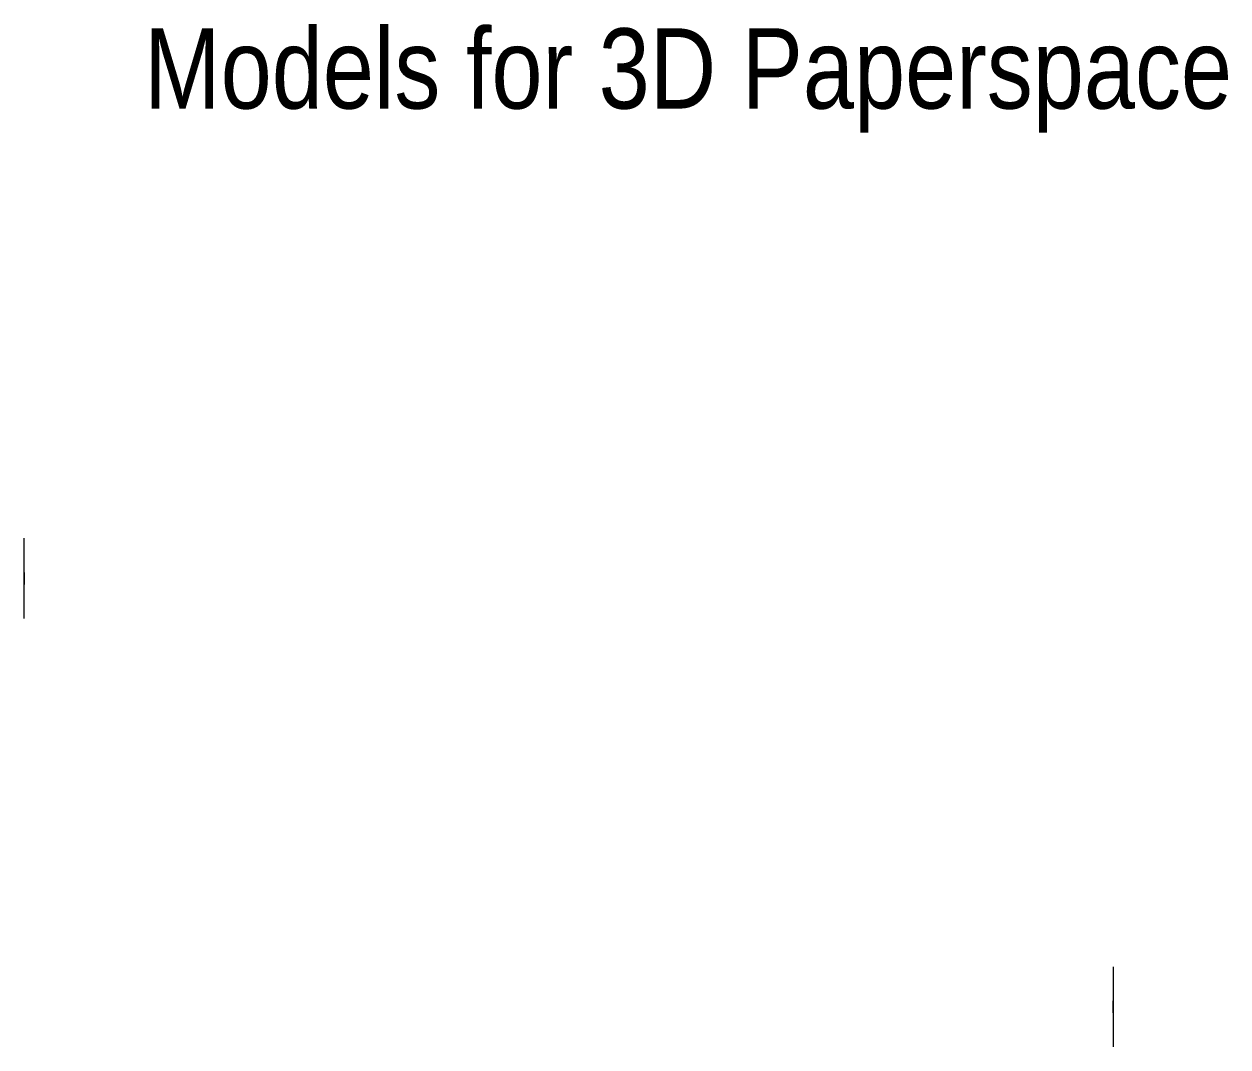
# Model space of a CAD drawing. Header units: inches. Extents: x 0 to 194, y -151 to 45.
# Drawn here: x 108 to 183, y -150.7 to -87 of the extents above; entities that cross this region are included whole.
import ezdxf

# ---------------------------------------------------------------- set-up
doc = ezdxf.new("R2010")
doc.units = ezdxf.units.IN
doc.header["$MEASUREMENT"] = 0
doc.layers.get('0').update_dxf_attribs({"lineweight": 0})
doc.styles.get("Standard").update_dxf_attribs({"font": 'ARIALN.TTF'})

msp = doc.modelspace()

# ---------------------------------------------------------------- linework, layer by layer
for p, q in [((108, -124.028, 1), (108, -119.028, 1)), ((108, -121.153, 1), (108, -121.903, 1))]:
    msp.add_line(p, q)
at = {"extrusion": (-0.258819, 3.16962e-17, 0.965926)}
for p, q in [((175.874, -145.732, 2.519), (175.874, -150.732, 2.519)), ((175.874, -148.607, 2.519), (175.874, -147.857, 2.519))]:
    msp.add_line(p, q, dxfattribs=at)

# ---------------------------------------------------------------- texts
at = {"lineweight": 0, "insert": (115.482, -87.248), "char_height": 5, "attachment_point": 1}
msp.add_mtext_dynamic_manual_height_columns('Models for 3D Paperspace', width=77.18352, gutter_width=1, heights=[7.423], dxfattribs=at)

doc.saveas('drawing.dxf')
